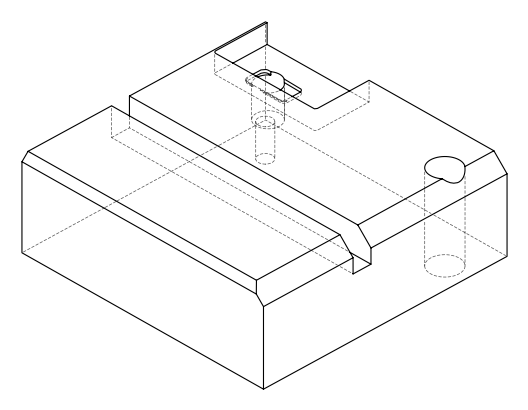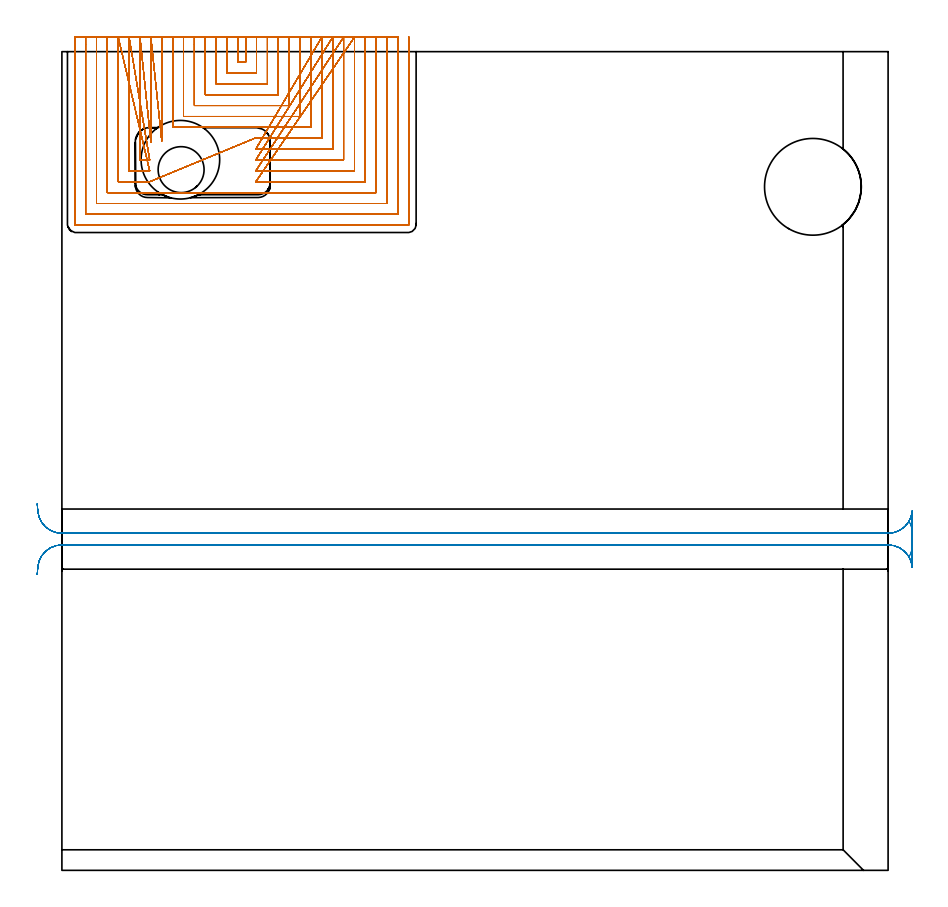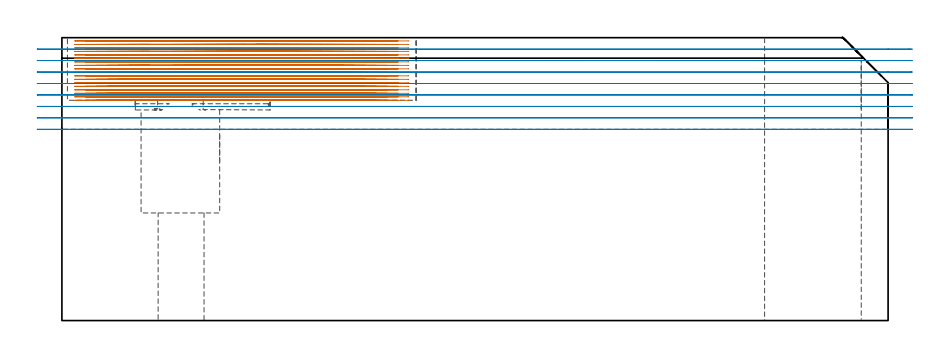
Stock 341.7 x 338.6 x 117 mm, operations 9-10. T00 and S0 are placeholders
(PLAN: 10 operations, 6 tool changes, 206 min)
(1 INDEXABLE_INSERT_DRILL_THROUGH_HOLE_FROM_SOLID | STEP1HOLE | NXT0302_035 | 0.49 min | 146975 mm3)
(2 INDEXABLE_INSERT_DRILL_THROUGH_HOLE_FROM_SOLID_1 | STEP1HOLE_1 | NXT0302_009 | 0.21 min | 33132 mm3)
(3 INDEXABLE_INSERT_DRILL_BLIND_HOLE_FROM_SOLID | STEP1POCKET | NXT0302_009 | 0.2 min | 5598 mm3)
(4 DRILL_TO_ENLARGE_BLIND_HOLE | STEP1POCKET | UGT0301_382 | 0.2 min | 33978 mm3)
(5 AREA_MILL | FG_CHAMFER_SURFACE | UGT0205_001 | 7.17 min | 22895 mm3)
(6 AREA_MILL_1 | FG_CHAMFER_SURFACE_1 | UGT0205_001 | 10.68 min | 33574 mm3)
(7 AREA_MILL_2 | FG_CHAMFER_SURFACE_2 | UGT0205_001 | 10.62 min | 11773 mm3)
(8 MILL_RECTANGULAR_POCKET | POCKET_RECTANGULAR_STRAIGHT | UGT0201_101 | Follow Part, ap 2.5, ae 75% | 5.74 min | 24646 mm3)
(9 MILL_SLOT | SLOT_PARTIAL_RECTANGULAR | NXT0201_008 | Follow Part, ap 1.5, ae 75% | 158.27 min | 236208 mm3)
(10 MILL_RECTANGULAR_SLOT | SLOT_RECTANGULAR | UGT0201_094 | Follow Part, ap 5, ae 75% | 12.4 min | 318521 mm3)
(TOOL NXT0302_035 | Index. Insert Drill 40mm [880-D4000L40-05] | D40 PA176 FL200 Z2)
(TOOL NXT0302_009 | Index. Insert Drill 19mm [880-D1900L25-05] | D19 PA176 FL95 Z2)
(TOOL UGT0301_382 | Twist Drill Flat Bottom 32.5 mm | D32.5 PA180 FL175 Z2)
(TOOL UGT0205_001 | Chamfer Mill 20 x 3 x 45 deg. | D20 FL50 Z2)
(TOOL UGT0201_101 | End Mill 10 mm | D10 FL12 Z2)
(TOOL NXT0201_008 | ENDMILL 6mm [2P460-0600-NA 1630] | D6 FL26 Z6)
(TOOL UGT0201_094 | End mill 20 mm | D20 FL38 Z4)
(OP 9 MILL_SLOT)
G17 G21 G94 G90
T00 M6
G54
G17 G0 G90 X72.8 Y344.6 S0 M3
G43 Z127.098 H1
Z115.654
G94 G1 Y341.6 F250.
Y334.3 F500.
X76.
Y341.6
Y344.6 F250.
X68.3
Y341.6
Y329.8 F500.
X80.5
Y341.6
Y344.6 F250.
X63.8
Y341.6
Y325.3 F500.
X85.
Y341.6
Y344.6 F250.
X59.3
Y341.6
Y320.8 F500.
X89.5
Y341.6
Y344.6 F250.
X54.8
Y341.6
Y316.3 F500.
X94.
Y341.6
Y344.6 F250.
X50.3
Y341.6
Y311.8 F500.
X98.5
Y341.6
Y344.6 F250.
X45.8
Y341.6
Y307.3 F500.
X103.
Y341.6
Y344.6 F250.
X41.3
Y341.6
Y304.686 F500.
Y301.686 F250.
X36.8 Y344.6 F500.
Y341.6 F250.
Y304.2 F500.
Y301.2 F250.
X32.3 Y344.6 F500.
Y341.6 F250.
Y293.8 F500.
X33.3
X36.3 F250.
X27.8 Y344.6 F500.
Y341.6 F250.
Y289.3 F500.
X33.3
X36.3 F250.
X23.3 Y344.6 F500.
Y341.6 F250.
Y284.8 F500.
X33.3
X36.3 F250.
X79.832 Y302.8 F500.
X82.832 F250.
X107.5 F500.
Y341.6
Y344.6 F250.
X80.2 Y298.3 F500.
X83.2 F250.
X112. F500.
Y341.6
Y344.6 F250.
X80.2 Y293.8 F500.
X83.2 F250.
X116.5 F500.
Y341.6
Y344.6 F250.
X80.2 Y289.3 F500.
X83.2 F250.
X121. F500.
Y341.6
Y344.6 F250.
X80.2 Y284.8 F500.
X83.2 F250.
X125.5 F500.
Y341.6
Y344.6 F250.
X18.8
Y341.6
Y280.3 F500.
X130.
Y341.6
Y344.6 F250.
X14.3
Y341.6
Y275.8 F500.
X134.5
Y341.6
Y344.6 F250.
X9.8
Y341.6
Y271.3 F500.
X139.
Y341.6
Y344.6 F250.
X5.3
Y341.6
Y267.1 F500.
G3 X5.6 Y266.8 R0.3
G1 X143.2
G3 X143.5 Y267.1 R0.3
G1 Y341.6
Y344.6 F250.
G0 X72.8 Z114.209
G1 Y341.6
Y334.3 F500.
X76.
Y341.6
Y344.6 F250.
X68.3
Y341.6
Y329.8 F500.
X80.5
Y341.6
Y344.6 F250.
X63.8
Y341.6
Y325.3 F500.
X85.
Y341.6
Y344.6 F250.
X59.3
Y341.6
Y320.8 F500.
X89.5
Y341.6
Y344.6 F250.
X54.8
Y341.6
Y316.3 F500.
X94.
Y341.6
Y344.6 F250.
X50.3
Y341.6
Y311.8 F500.
X98.5
Y341.6
Y344.6 F250.
X45.8
Y341.6
Y307.3 F500.
X103.
Y341.6
Y344.6 F250.
X41.3
Y341.6
Y304.686 F500.
Y301.686 F250.
X36.8 Y344.6 F500.
Y341.6 F250.
Y304.2 F500.
Y301.2 F250.
X32.3 Y344.6 F500.
Y341.6 F250.
Y293.8 F500.
X33.3
X36.3 F250.
X27.8 Y344.6 F500.
Y341.6 F250.
Y289.3 F500.
X33.3
X36.3 F250.
X23.3 Y344.6 F500.
Y341.6 F250.
Y284.8 F500.
X33.3
X36.3 F250.
X79.832 Y302.8 F500.
X82.832 F250.
X107.5 F500.
Y341.6
Y344.6 F250.
X80.2 Y298.3 F500.
X83.2 F250.
X112. F500.
Y341.6
Y344.6 F250.
X80.2 Y293.8 F500.
X83.2 F250.
X116.5 F500.
Y341.6
Y344.6 F250.
X80.2 Y289.3 F500.
X83.2 F250.
X121. F500.
Y341.6
Y344.6 F250.
X80.2 Y284.8 F500.
X83.2 F250.
X125.5 F500.
Y341.6
Y344.6 F250.
X18.8
Y341.6
Y280.3 F500.
X130.
Y341.6
Y344.6 F250.
X14.3
Y341.6
Y275.8 F500.
X134.5
Y341.6
Y344.6 F250.
X9.8
Y341.6
Y271.3 F500.
X139.
Y341.6
Y344.6 F250.
X5.3
Y341.6
Y267.1 F500.
G3 X5.6 Y266.8 R0.3
G1 X143.2
G3 X143.5 Y267.1 R0.3
G1 Y341.6
Y344.6 F250.
G0 X72.8 Z112.765
G1 Y341.6
Y334.3 F500.
X76.
Y341.6
Y344.6 F250.
X68.3
Y341.6
Y329.8 F500.
X80.5
Y341.6
Y344.6 F250.
X63.8
Y341.6
Y325.3 F500.
X85.
Y341.6
Y344.6 F250.
X59.3
Y341.6
Y320.8 F500.
X89.5
Y341.6
Y344.6 F250.
X54.8
Y341.6
Y316.3 F500.
X94.
Y341.6
Y344.6 F250.
X50.3
Y341.6
Y311.8 F500.
X98.5
Y341.6
Y344.6 F250.
X45.8
Y341.6
Y307.3 F500.
X103.
Y341.6
Y344.6 F250.
X41.3
Y341.6
Y304.686 F500.
Y301.686 F250.
X36.8 Y344.6 F500.
Y341.6 F250.
Y304.2 F500.
Y301.2 F250.
X32.3 Y344.6 F500.
Y341.6 F250.
Y293.8 F500.
X33.3
X36.3 F250.
X27.8 Y344.6 F500.
Y341.6 F250.
Y289.3 F500.
X33.3
X36.3 F250.
X23.3 Y344.6 F500.
Y341.6 F250.
Y284.8 F500.
X33.3
X36.3 F250.
X79.832 Y302.8 F500.
X82.832 F250.
X107.5 F500.
Y341.6
Y344.6 F250.
X80.2 Y298.3 F500.
X83.2 F250.
X112. F500.
Y341.6
Y344.6 F250.
X80.2 Y293.8 F500.
X83.2 F250.
X116.5 F500.
Y341.6
Y344.6 F250.
X80.2 Y289.3 F500.
X83.2 F250.
X121. F500.
Y341.6
Y344.6 F250.
X80.2 Y284.8 F500.
X83.2 F250.
X125.5 F500.
Y341.6
Y344.6 F250.
X18.8
Y341.6
Y280.3 F500.
X130.
Y341.6
Y344.6 F250.
X14.3
Y341.6
Y275.8 F500.
X134.5
Y341.6
Y344.6 F250.
X9.8
Y341.6
Y271.3 F500.
X139.
Y341.6
Y344.6 F250.
X5.3
Y341.6
Y267.1 F500.
G3 X5.6 Y266.8 R0.3
G1 X143.2
G3 X143.5 Y267.1 R0.3
G1 Y341.6
Y344.6 F250.
G0 X72.8 Z111.321
G1 Y341.6
Y334.3 F500.
X76.
Y341.6
Y344.6 F250.
X68.3
Y341.6
Y329.8 F500.
X80.5
Y341.6
Y344.6 F250.
X63.8
Y341.6
Y325.3 F500.
X85.
Y341.6
Y344.6 F250.
X59.3
Y341.6
Y320.8 F500.
X89.5
Y341.6
Y344.6 F250.
X54.8
Y341.6
Y316.3 F500.
X94.
Y341.6
Y344.6 F250.
X50.3
Y341.6
Y311.8 F500.
X98.5
Y341.6
Y344.6 F250.
X45.8
Y341.6
Y307.3 F500.
X103.
Y341.6
Y344.6 F250.
X41.3
Y341.6
Y304.686 F500.
Y301.686 F250.
X36.8 Y344.6 F500.
Y341.6 F250.
Y304.2 F500.
Y301.2 F250.
X32.3 Y344.6 F500.
Y341.6 F250.
Y293.8 F500.
X33.3
X36.3 F250.
X27.8 Y344.6 F500.
Y341.6 F250.
Y289.3 F500.
X33.3
X36.3 F250.
X23.3 Y344.6 F500.
Y341.6 F250.
Y284.8 F500.
X33.3
X36.3 F250.
X79.832 Y302.8 F500.
X82.832 F250.
X107.5 F500.
Y341.6
Y344.6 F250.
X80.2 Y298.3 F500.
X83.2 F250.
X112. F500.
Y341.6
Y344.6 F250.
X80.2 Y293.8 F500.
X83.2 F250.
X116.5 F500.
Y341.6
Y344.6 F250.
X80.2 Y289.3 F500.
X83.2 F250.
X121. F500.
Y341.6
Y344.6 F250.
X80.2 Y284.8 F500.
X83.2 F250.
X125.5 F500.
Y341.6
Y344.6 F250.
X18.8
Y341.6
Y280.3 F500.
X130.
Y341.6
Y344.6 F250.
X14.3
Y341.6
Y275.8 F500.
X134.5
Y341.6
Y344.6 F250.
X9.8
Y341.6
Y271.3 F500.
X139.
Y341.6
Y344.6 F250.
X5.3
Y341.6
Y267.1 F500.
G3 X5.6 Y266.8 R0.3
G1 X143.2
G3 X143.5 Y267.1 R0.3
G1 Y341.6
Y344.6 F250.
G0 X72.8 Z109.876
G1 Y341.6
Y334.3 F500.
X76.
Y341.6
Y344.6 F250.
X68.3
Y341.6
Y329.8 F500.
X80.5
Y341.6
Y344.6 F250.
X63.8
Y341.6
Y325.3 F500.
X85.
Y341.6
Y344.6 F250.
X59.3
Y341.6
Y320.8 F500.
X89.5
Y341.6
Y344.6 F250.
X54.8
Y341.6
Y316.3 F500.
X94.
Y341.6
Y344.6 F250.
X50.3
Y341.6
Y311.8 F500.
X98.5
Y341.6
Y344.6 F250.
X45.8
Y341.6
Y307.3 F500.
X103.
Y341.6
Y344.6 F250.
X41.3
Y341.6
Y304.686 F500.
Y301.686 F250.
X36.8 Y344.6 F500.
Y341.6 F250.
Y304.2 F500.
Y301.2 F250.
X32.3 Y344.6 F500.
Y341.6 F250.
Y293.8 F500.
X33.3
X36.3 F250.
X27.8 Y344.6 F500.
Y341.6 F250.
Y289.3 F500.
X33.3
X36.3 F250.
X23.3 Y344.6 F500.
Y341.6 F250.
Y284.8 F500.
X33.3
X36.3 F250.
X79.832 Y302.8 F500.
X82.832 F250.
X107.5 F500.
Y341.6
Y344.6 F250.
X80.2 Y298.3 F500.
X83.2 F250.
X112. F500.
Y341.6
Y344.6 F250.
X80.2 Y293.8 F500.
X83.2 F250.
X116.5 F500.
Y341.6
Y344.6 F250.
X80.2 Y289.3 F500.
X83.2 F250.
X121. F500.
Y341.6
Y344.6 F250.
X80.2 Y284.8 F500.
X83.2 F250.
X125.5 F500.
Y341.6
Y344.6 F250.
X18.8
Y341.6
Y280.3 F500.
X130.
Y341.6
Y344.6 F250.
X14.3
Y341.6
Y275.8 F500.
X134.5
Y341.6
Y344.6 F250.
X9.8
Y341.6
Y271.3 F500.
X139.
Y341.6
Y344.6 F250.
X5.3
Y341.6
Y267.1 F500.
G3 X5.6 Y266.8 R0.3
G1 X143.2
G3 X143.5 Y267.1 R0.3
G1 Y341.6
Y344.6 F250.
G0 X72.8 Z108.432
G1 Y341.6
Y334.3 F500.
X76.
Y341.6
Y344.6 F250.
X68.3
Y341.6
Y329.8 F500.
X80.5
Y341.6
Y344.6 F250.
X63.8
Y341.6
Y325.3 F500.
X85.
Y341.6
Y344.6 F250.
X59.3
Y341.6
Y320.8 F500.
X89.5
Y341.6
Y344.6 F250.
X54.8
Y341.6
Y316.3 F500.
X94.
Y341.6
Y344.6 F250.
X50.3
Y341.6
Y311.8 F500.
X98.5
Y341.6
Y344.6 F250.
X45.8
Y341.6
Y307.3 F500.
X103.
Y341.6
Y344.6 F250.
X41.3
Y341.6
Y304.686 F500.
Y301.686 F250.
X36.8 Y344.6 F500.
Y341.6 F250.
Y304.2 F500.
Y301.2 F250.
X32.3 Y344.6 F500.
Y341.6 F250.
Y293.8 F500.
X33.3
X36.3 F250.
X27.8 Y344.6 F500.
Y341.6 F250.
Y289.3 F500.
X33.3
X36.3 F250.
X23.3 Y344.6 F500.
Y341.6 F250.
Y284.8 F500.
X33.3
X36.3 F250.
X79.832 Y302.8 F500.
X82.832 F250.
X107.5 F500.
Y341.6
Y344.6 F250.
X80.2 Y298.3 F500.
X83.2 F250.
X112. F500.
Y341.6
Y344.6 F250.
X80.2 Y293.8 F500.
X83.2 F250.
X116.5 F500.
Y341.6
Y344.6 F250.
X80.2 Y289.3 F500.
X83.2 F250.
X121. F500.
Y341.6
Y344.6 F250.
X80.2 Y284.8 F500.
X83.2 F250.
X125.5 F500.
Y341.6
Y344.6 F250.
X18.8
Y341.6
Y280.3 F500.
X130.
Y341.6
Y344.6 F250.
X14.3
Y341.6
Y275.8 F500.
X134.5
Y341.6
Y344.6 F250.
X9.8
Y341.6
Y271.3 F500.
X139.
Y341.6
Y344.6 F250.
X5.3
Y341.6
Y267.1 F500.
G3 X5.6 Y266.8 R0.3
G1 X143.2
G3 X143.5 Y267.1 R0.3
G1 Y341.6
Y344.6 F250.
G0 X72.8 Z106.988
G1 Y341.6
Y334.3 F500.
X76.
Y341.6
Y344.6 F250.
X68.3
Y341.6
Y329.8 F500.
X80.5
Y341.6
Y344.6 F250.
X63.8
Y341.6
Y325.3 F500.
X85.
Y341.6
Y344.6 F250.
X59.3
Y341.6
Y320.8 F500.
X89.5
Y341.6
Y344.6 F250.
X54.8
Y341.6
Y316.3 F500.
X94.
Y341.6
Y344.6 F250.
X50.3
Y341.6
Y311.8 F500.
X98.5
Y341.6
Y344.6 F250.
X45.8
Y341.6
Y307.3 F500.
X103.
Y341.6
Y344.6 F250.
X41.3
Y341.6
Y304.686 F500.
Y301.686 F250.
X36.8 Y344.6 F500.
Y341.6 F250.
Y304.2 F500.
Y301.2 F250.
X32.3 Y344.6 F500.
Y341.6 F250.
Y293.8 F500.
X33.3
X36.3 F250.
X27.8 Y344.6 F500.
Y341.6 F250.
Y289.3 F500.
X33.3
X36.3 F250.
X23.3 Y344.6 F500.
Y341.6 F250.
Y284.8 F500.
X33.3
X36.3 F250.
X79.832 Y302.8 F500.
X82.832 F250.
X107.5 F500.
Y341.6
Y344.6 F250.
X80.2 Y298.3 F500.
X83.2 F250.
X112. F500.
Y341.6
Y344.6 F250.
X80.2 Y293.8 F500.
X83.2 F250.
X116.5 F500.
Y341.6
Y344.6 F250.
X80.2 Y289.3 F500.
X83.2 F250.
X121. F500.
Y341.6
Y344.6 F250.
X80.2 Y284.8 F500.
X83.2 F250.
X125.5 F500.
Y341.6
Y344.6 F250.
X18.8
Y341.6
Y280.3 F500.
X130.
Y341.6
Y344.6 F250.
X14.3
Y341.6
Y275.8 F500.
X134.5
Y341.6
Y344.6 F250.
X9.8
Y341.6
Y271.3 F500.
X139.
Y341.6
Y344.6 F250.
X5.3
Y341.6
Y267.1 F500.
G3 X5.6 Y266.8 R0.3
G1 X143.2
G3 X143.5 Y267.1 R0.3
G1 Y341.6
Y344.6 F250.
G0 X72.8 Z105.543
G1 Y341.6
Y334.3 F500.
X76.
Y341.6
Y344.6 F250.
X68.3
Y341.6
Y329.8 F500.
X80.5
Y341.6
Y344.6 F250.
X63.8
Y341.6
Y325.3 F500.
X85.
Y341.6
Y344.6 F250.
X59.3
Y341.6
Y320.8 F500.
X89.5
Y341.6
Y344.6 F250.
X54.8
Y341.6
Y316.3 F500.
X94.
Y341.6
Y344.6 F250.
X50.3
Y341.6
Y311.8 F500.
X98.5
Y341.6
Y344.6 F250.
X45.8
Y341.6
Y307.3 F500.
X103.
Y341.6
Y344.6 F250.
X41.3
Y341.6
Y304.686 F500.
Y301.686 F250.
X36.8 Y344.6 F500.
Y341.6 F250.
Y304.2 F500.
Y301.2 F250.
X32.3 Y344.6 F500.
Y341.6 F250.
Y293.8 F500.
X33.3
X36.3 F250.
X27.8 Y344.6 F500.
Y341.6 F250.
Y289.3 F500.
X33.3
X36.3 F250.
X23.3 Y344.6 F500.
Y341.6 F250.
Y284.8 F500.
X33.3
X36.3 F250.
X79.832 Y302.8 F500.
X82.832 F250.
X107.5 F500.
Y341.6
Y344.6 F250.
X80.2 Y298.3 F500.
X83.2 F250.
X112. F500.
Y341.6
Y344.6 F250.
X80.2 Y293.8 F500.
X83.2 F250.
X116.5 F500.
Y341.6
Y344.6 F250.
X80.2 Y289.3 F500.
X83.2 F250.
X121. F500.
Y341.6
Y344.6 F250.
X80.2 Y284.8 F500.
X83.2 F250.
X125.5 F500.
Y341.6
Y344.6 F250.
X18.8
Y341.6
Y280.3 F500.
X130.
Y341.6
Y344.6 F250.
X14.3
Y341.6
Y275.8 F500.
X134.5
Y341.6
Y344.6 F250.
X9.8
Y341.6
Y271.3 F500.
X139.
Y341.6
Y344.6 F250.
X5.3
Y341.6
Y267.1 F500.
G3 X5.6 Y266.8 R0.3
G1 X143.2
G3 X143.5 Y267.1 R0.3
G1 Y341.6
Y344.6 F250.
G0 X72.8 Z104.099
G1 Y341.6
Y334.3 F500.
X76.
Y341.6
Y344.6 F250.
X68.3
Y341.6
Y329.8 F500.
X80.5
Y341.6
Y344.6 F250.
X63.8
Y341.6
Y325.3 F500.
X85.
Y341.6
Y344.6 F250.
X59.3
Y341.6
Y320.8 F500.
X89.5
Y341.6
Y344.6 F250.
X54.8
Y341.6
Y316.3 F500.
X94.
Y341.6
Y344.6 F250.
X50.3
Y341.6
Y311.8 F500.
X98.5
Y341.6
Y344.6 F250.
X45.8
Y341.6
Y307.3 F500.
X103.
Y341.6
Y344.6 F250.
X41.3
Y341.6
Y304.686 F500.
Y301.686 F250.
X36.8 Y344.6 F500.
Y341.6 F250.
Y304.2 F500.
Y301.2 F250.
X32.3 Y344.6 F500.
Y341.6 F250.
Y293.8 F500.
X33.3
X36.3 F250.
X27.8 Y344.6 F500.
Y341.6 F250.
Y289.3 F500.
X33.3
X36.3 F250.
X23.3 Y344.6 F500.
Y341.6 F250.
Y284.8 F500.
X33.3
X36.3 F250.
X79.832 Y302.8 F500.
X82.832 F250.
X107.5 F500.
Y341.6
Y344.6 F250.
X80.2 Y298.3 F500.
X83.2 F250.
X112. F500.
Y341.6
Y344.6 F250.
X80.2 Y293.8 F500.
X83.2 F250.
X116.5 F500.
Y341.6
Y344.6 F250.
X80.2 Y289.3 F500.
X83.2 F250.
X121. F500.
Y341.6
Y344.6 F250.
X80.2 Y284.8 F500.
X83.2 F250.
X125.5 F500.
Y341.6
Y344.6 F250.
X18.8
Y341.6
Y280.3 F500.
X130.
Y341.6
Y344.6 F250.
X14.3
Y341.6
Y275.8 F500.
X134.5
Y341.6
Y344.6 F250.
X9.8
Y341.6
Y271.3 F500.
X139.
Y341.6
Y344.6 F250.
X5.3
Y341.6
Y267.1 F500.
G3 X5.6 Y266.8 R0.3
G1 X143.2
G3 X143.5 Y267.1 R0.3
G1 Y341.6
Y344.6 F250.
G0 X72.8 Z102.655
G1 Y341.6
Y334.3 F500.
X76.
Y341.6
Y344.6 F250.
X68.3
Y341.6
Y329.8 F500.
X80.5
Y341.6
Y344.6 F250.
X63.8
Y341.6
Y325.3 F500.
X85.
Y341.6
Y344.6 F250.
X59.3
Y341.6
Y320.8 F500.
X89.5
Y341.6
Y344.6 F250.
X54.8
Y341.6
Y316.3 F500.
X94.
Y341.6
Y344.6 F250.
X50.3
Y341.6
Y311.8 F500.
X98.5
Y341.6
Y344.6 F250.
X45.8
Y341.6
Y307.3 F500.
X103.
Y341.6
Y344.6 F250.
X41.3
Y341.6
Y304.686 F500.
Y301.686 F250.
X36.8 Y344.6 F500.
Y341.6 F250.
Y304.2 F500.
Y301.2 F250.
X32.3 Y344.6 F500.
Y341.6 F250.
Y293.8 F500.
X33.3
X36.3 F250.
X27.8 Y344.6 F500.
Y341.6 F250.
Y289.3 F500.
X33.3
X36.3 F250.
X23.3 Y344.6 F500.
Y341.6 F250.
Y284.8 F500.
X33.3
X36.3 F250.
X79.832 Y302.8 F500.
X82.832 F250.
X107.5 F500.
Y341.6
Y344.6 F250.
X80.2 Y298.3 F500.
X83.2 F250.
X112. F500.
Y341.6
Y344.6 F250.
X80.2 Y293.8 F500.
X83.2 F250.
X116.5 F500.
Y341.6
Y344.6 F250.
X80.2 Y289.3 F500.
X83.2 F250.
X121. F500.
Y341.6
Y344.6 F250.
X80.2 Y284.8 F500.
X83.2 F250.
X125.5 F500.
Y341.6
Y344.6 F250.
X18.8
Y341.6
Y280.3 F500.
X130.
Y341.6
Y344.6 F250.
X14.3
Y341.6
Y275.8 F500.
X134.5
Y341.6
Y344.6 F250.
X9.8
Y341.6
Y271.3 F500.
X139.
Y341.6
Y344.6 F250.
X5.3
Y341.6
Y267.1 F500.
G3 X5.6 Y266.8 R0.3
G1 X143.2
G3 X143.5 Y267.1 R0.3
G1 Y341.6
Y344.6 F250.
G0 X72.8 Z101.21
G1 Y341.6
Y334.3 F500.
X76.
Y341.6
Y344.6 F250.
X68.3
Y341.6
Y329.8 F500.
X80.5
Y341.6
Y344.6 F250.
X63.8
Y341.6
Y325.3 F500.
X85.
Y341.6
Y344.6 F250.
X59.3
Y341.6
Y320.8 F500.
X89.5
Y341.6
Y344.6 F250.
X54.8
Y341.6
Y316.3 F500.
X94.
Y341.6
Y344.6 F250.
X50.3
Y341.6
Y311.8 F500.
X98.5
Y341.6
Y344.6 F250.
X45.8
Y341.6
Y307.3 F500.
X103.
Y341.6
Y344.6 F250.
X41.3
Y341.6
Y304.686 F500.
Y301.686 F250.
X36.8 Y344.6 F500.
Y341.6 F250.
Y304.2 F500.
Y301.2 F250.
X32.3 Y344.6 F500.
Y341.6 F250.
Y293.8 F500.
X33.3
X36.3 F250.
X27.8 Y344.6 F500.
Y341.6 F250.
Y289.3 F500.
X33.3
X36.3 F250.
X23.3 Y344.6 F500.
Y341.6 F250.
Y284.8 F500.
X33.3
X36.3 F250.
X79.832 Y302.8 F500.
X82.832 F250.
X107.5 F500.
Y341.6
Y344.6 F250.
X80.2 Y298.3 F500.
X83.2 F250.
X112. F500.
Y341.6
Y344.6 F250.
X80.2 Y293.8 F500.
X83.2 F250.
X116.5 F500.
Y341.6
Y344.6 F250.
X80.2 Y289.3 F500.
X83.2 F250.
X121. F500.
Y341.6
Y344.6 F250.
X80.2 Y284.8 F500.
X83.2 F250.
X125.5 F500.
Y341.6
Y344.6 F250.
X18.8
Y341.6
Y280.3 F500.
X130.
Y341.6
Y344.6 F250.
X14.3
Y341.6
Y275.8 F500.
X134.5
Y341.6
Y344.6 F250.
X9.8
Y341.6
Y271.3 F500.
X139.
Y341.6
Y344.6 F250.
X5.3
Y341.6
Y267.1 F500.
G3 X5.6 Y266.8 R0.3
G1 X143.2
G3 X143.5 Y267.1 R0.3
G1 Y341.6
Y344.6 F250.
G0 X72.8 Z99.766
G1 Y341.6
Y334.3 F500.
X76.
Y341.6
Y344.6 F250.
X68.3
Y341.6
Y329.8 F500.
X80.5
Y341.6
Y344.6 F250.
X63.8
Y341.6
Y325.3 F500.
X85.
Y341.6
Y344.6 F250.
X59.3
Y341.6
Y320.8 F500.
X89.5
Y341.6
Y344.6 F250.
X54.8
Y341.6
Y316.3 F500.
X94.
Y341.6
Y344.6 F250.
X50.3
Y341.6
Y311.8 F500.
X98.5
Y341.6
Y344.6 F250.
X45.8
Y341.6
Y307.3 F500.
X103.
Y341.6
Y344.6 F250.
X41.3
Y341.6
Y304.686 F500.
Y301.686 F250.
X36.8 Y344.6 F500.
Y341.6 F250.
Y304.2 F500.
Y301.2 F250.
X32.3 Y344.6 F500.
Y341.6 F250.
Y293.8 F500.
X33.3
X36.3 F250.
X27.8 Y344.6 F500.
Y341.6 F250.
Y289.3 F500.
X33.3
X36.3 F250.
X23.3 Y344.6 F500.
Y341.6 F250.
Y284.8 F500.
X33.3
X36.3 F250.
X79.832 Y302.8 F500.
X82.832 F250.
X107.5 F500.
Y341.6
Y344.6 F250.
X80.2 Y298.3 F500.
X83.2 F250.
X112. F500.
Y341.6
Y344.6 F250.
X80.2 Y293.8 F500.
X83.2 F250.
X116.5 F500.
Y341.6
Y344.6 F250.
X80.2 Y289.3 F500.
X83.2 F250.
X121. F500.
Y341.6
Y344.6 F250.
X80.2 Y284.8 F500.
X83.2 F250.
X125.5 F500.
Y341.6
Y344.6 F250.
X18.8
Y341.6
Y280.3 F500.
X130.
Y341.6
Y344.6 F250.
X14.3
Y341.6
Y275.8 F500.
X134.5
Y341.6
Y344.6 F250.
X9.8
Y341.6
Y271.3 F500.
X139.
Y341.6
Y344.6 F250.
X5.3
Y341.6
Y267.1 F500.
G3 X5.6 Y266.8 R0.3
G1 X143.2
G3 X143.5 Y267.1 R0.3
G1 Y341.6
Y344.6 F250.
G0 X72.8 Z98.322
G1 Y341.6
Y334.3 F500.
X76.
Y341.6
Y344.6 F250.
X68.3
Y341.6
Y329.8 F500.
X80.5
Y341.6
Y344.6 F250.
X63.8
Y341.6
Y325.3 F500.
X85.
Y341.6
Y344.6 F250.
X59.3
Y341.6
Y320.8 F500.
X89.5
Y341.6
Y344.6 F250.
X54.8
Y341.6
Y316.3 F500.
X94.
Y341.6
Y344.6 F250.
X50.3
Y341.6
Y311.8 F500.
X98.5
Y341.6
Y344.6 F250.
X45.8
Y341.6
Y307.3 F500.
X103.
Y341.6
Y344.6 F250.
X41.3
Y341.6
Y304.686 F500.
Y301.686 F250.
X36.8 Y344.6 F500.
Y341.6 F250.
Y304.2 F500.
Y301.2 F250.
X32.3 Y344.6 F500.
Y341.6 F250.
Y293.8 F500.
X33.3
X36.3 F250.
X27.8 Y344.6 F500.
Y341.6 F250.
Y289.3 F500.
X33.3
X36.3 F250.
X23.3 Y344.6 F500.
Y341.6 F250.
Y284.8 F500.
X33.3
X36.3 F250.
X79.832 Y302.8 F500.
X82.832 F250.
X107.5 F500.
Y341.6
Y344.6 F250.
X80.2 Y298.3 F500.
X83.2 F250.
X112. F500.
Y341.6
Y344.6 F250.
X80.2 Y293.8 F500.
X83.2 F250.
X116.5 F500.
Y341.6
Y344.6 F250.
X80.2 Y289.3 F500.
X83.2 F250.
X121. F500.
Y341.6
Y344.6 F250.
X80.2 Y284.8 F500.
X83.2 F250.
X125.5 F500.
Y341.6
Y344.6 F250.
X18.8
Y341.6
Y280.3 F500.
X130.
Y341.6
Y344.6 F250.
X14.3
Y341.6
Y275.8 F500.
X134.5
Y341.6
Y344.6 F250.
X9.8
Y341.6
Y271.3 F500.
X139.
Y341.6
Y344.6 F250.
X5.3
Y341.6
Y267.1 F500.
G3 X5.6 Y266.8 R0.3
G1 X143.2
G3 X143.5 Y267.1 R0.3
G1 Y341.6
Y344.6 F250.
G0 X72.8 Z96.877
G1 Y341.6
Y334.3 F500.
X76.
Y341.6
Y344.6 F250.
X68.3
Y341.6
Y329.8 F500.
X80.5
Y341.6
Y344.6 F250.
X63.8
Y341.6
Y325.3 F500.
X85.
Y341.6
Y344.6 F250.
X59.3
Y341.6
Y320.8 F500.
X89.5
Y341.6
Y344.6 F250.
X54.8
Y341.6
Y316.3 F500.
X94.
Y341.6
Y344.6 F250.
X50.3
Y341.6
Y311.8 F500.
X98.5
Y341.6
Y344.6 F250.
X45.8
Y341.6
Y307.3 F500.
X103.
Y341.6
Y344.6 F250.
X41.3
Y341.6
Y304.686 F500.
Y301.686 F250.
X36.8 Y344.6 F500.
Y341.6 F250.
Y304.2 F500.
Y301.2 F250.
X32.3 Y344.6 F500.
Y341.6 F250.
Y293.8 F500.
X33.3
X36.3 F250.
X27.8 Y344.6 F500.
Y341.6 F250.
Y289.3 F500.
X33.3
X36.3 F250.
X23.3 Y344.6 F500.
Y341.6 F250.
Y284.8 F500.
X33.3
X36.3 F250.
X79.832 Y302.8 F500.
X82.832 F250.
X107.5 F500.
Y341.6
Y344.6 F250.
X80.2 Y298.3 F500.
X83.2 F250.
X112. F500.
Y341.6
Y344.6 F250.
X80.2 Y293.8 F500.
X83.2 F250.
X116.5 F500.
Y341.6
Y344.6 F250.
X80.2 Y289.3 F500.
X83.2 F250.
X121. F500.
Y341.6
Y344.6 F250.
X80.2 Y284.8 F500.
X83.2 F250.
X125.5 F500.
Y341.6
Y344.6 F250.
X18.8
Y341.6
Y280.3 F500.
X130.
Y341.6
Y344.6 F250.
X14.3
Y341.6
Y275.8 F500.
X134.5
Y341.6
Y344.6 F250.
X9.8
Y341.6
Y271.3 F500.
X139.
Y341.6
Y344.6 F250.
X5.3
Y341.6
Y267.1 F500.
G3 X5.6 Y266.8 R0.3
G1 X143.2
G3 X143.5 Y267.1 R0.3
G1 Y341.6
Y344.6 F250.
G0 X72.8 Z95.433
G1 Y341.6
Y334.3 F500.
X76.
Y341.6
Y344.6 F250.
X68.3
Y341.6
Y329.8 F500.
X80.5
Y341.6
Y344.6 F250.
X63.8
Y341.6
Y325.3 F500.
X85.
Y341.6
Y344.6 F250.
X59.3
Y341.6
Y320.8 F500.
X89.5
Y341.6
Y344.6 F250.
X54.8
Y341.6
Y316.3 F500.
X94.
Y341.6
Y344.6 F250.
X50.3
Y341.6
Y311.8 F500.
X98.5
Y341.6
Y344.6 F250.
X45.8
Y341.6
Y307.3 F500.
X103.
Y341.6
Y344.6 F250.
X41.3
Y341.6
Y304.686 F500.
Y301.686 F250.
X36.8 Y344.6 F500.
Y341.6 F250.
Y304.2 F500.
Y301.2 F250.
X32.3 Y344.6 F500.
Y341.6 F250.
Y293.8 F500.
X33.3
X36.3 F250.
X27.8 Y344.6 F500.
Y341.6 F250.
Y289.3 F500.
X33.3
X36.3 F250.
X23.3 Y344.6 F500.
Y341.6 F250.
Y284.8 F500.
X33.3
X36.3 F250.
X79.832 Y302.8 F500.
X82.832 F250.
X107.5 F500.
Y341.6
Y344.6 F250.
X80.2 Y298.3 F500.
X83.2 F250.
X112. F500.
Y341.6
Y344.6 F250.
X80.2 Y293.8 F500.
X83.2 F250.
X116.5 F500.
Y341.6
Y344.6 F250.
X80.2 Y289.3 F500.
X83.2 F250.
X121. F500.
Y341.6
Y344.6 F250.
X80.2 Y284.8 F500.
X83.2 F250.
X125.5 F500.
Y341.6
Y344.6 F250.
X18.8
Y341.6
Y280.3 F500.
X130.
Y341.6
Y344.6 F250.
X14.3
Y341.6
Y275.8 F500.
X134.5
Y341.6
Y344.6 F250.
X9.8
Y341.6
Y271.3 F500.
X139.
Y341.6
Y344.6 F250.
X5.3
Y341.6
Y267.1 F500.
G3 X5.6 Y266.8 R0.3
G1 X143.2
G3 X143.5 Y267.1 R0.3
G1 Y341.6
Y344.6 F250.
G0 X72.8 Z93.989
G1 Y341.6
Y334.3 F500.
X76.
Y341.6
Y344.6 F250.
X68.3
Y341.6
Y329.8 F500.
X80.5
Y341.6
Y344.6 F250.
X63.8
Y341.6
Y325.3 F500.
X85.
Y341.6
Y344.6 F250.
X59.3
Y341.6
Y320.8 F500.
X89.5
Y341.6
Y344.6 F250.
X54.8
Y341.6
Y316.3 F500.
X94.
Y341.6
Y344.6 F250.
X50.3
Y341.6
Y311.8 F500.
X98.5
Y341.6
Y344.6 F250.
X45.8
Y341.6
Y307.3 F500.
X103.
Y341.6
Y344.6 F250.
X41.3
Y341.6
Y304.686 F500.
Y301.686 F250.
X36.8 Y344.6 F500.
Y341.6 F250.
Y304.2 F500.
Y301.2 F250.
X32.3 Y344.6 F500.
Y341.6 F250.
Y293.8 F500.
X33.3
X36.3 F250.
X27.8 Y344.6 F500.
Y341.6 F250.
Y289.3 F500.
X33.3
X36.3 F250.
X23.3 Y344.6 F500.
Y341.6 F250.
Y284.8 F500.
X33.3
X36.3 F250.
X79.832 Y302.8 F500.
X82.832 F250.
X107.5 F500.
Y341.6
Y344.6 F250.
X80.2 Y298.3 F500.
X83.2 F250.
X112. F500.
Y341.6
Y344.6 F250.
X80.2 Y293.8 F500.
X83.2 F250.
X116.5 F500.
Y341.6
Y344.6 F250.
X80.2 Y289.3 F500.
X83.2 F250.
X121. F500.
Y341.6
Y344.6 F250.
X80.2 Y284.8 F500.
X83.2 F250.
X125.5 F500.
Y341.6
Y344.6 F250.
X18.8
Y341.6
Y280.3 F500.
X130.
Y341.6
Y344.6 F250.
X14.3
Y341.6
Y275.8 F500.
X134.5
Y341.6
Y344.6 F250.
X9.8
Y341.6
Y271.3 F500.
X139.
Y341.6
Y344.6 F250.
X5.3
Y341.6
Y267.1 F500.
G3 X5.6 Y266.8 R0.3
G1 X143.2
G3 X143.5 Y267.1 R0.3
G1 Y341.6
Y344.6 F250.
G0 X72.8 Z92.544
G1 Y341.6
Y334.3 F500.
X76.
Y341.6
Y344.6 F250.
X68.3
Y341.6
Y329.8 F500.
X80.5
Y341.6
Y344.6 F250.
X63.8
Y341.6
Y325.3 F500.
X85.
Y341.6
Y344.6 F250.
X59.3
Y341.6
Y320.8 F500.
X89.5
Y341.6
Y344.6 F250.
X54.8
Y341.6
Y316.3 F500.
X94.
Y341.6
Y344.6 F250.
X50.3
Y341.6
Y311.8 F500.
X98.5
Y341.6
Y344.6 F250.
X45.8
Y341.6
Y307.3 F500.
X103.
Y341.6
Y344.6 F250.
X41.3
Y341.6
Y304.686 F500.
Y301.686 F250.
X36.8 Y344.6 F500.
Y341.6 F250.
Y304.2 F500.
Y301.2 F250.
X32.3 Y344.6 F500.
Y341.6 F250.
Y293.8 F500.
X33.3
X36.3 F250.
X27.8 Y344.6 F500.
Y341.6 F250.
Y289.3 F500.
X33.3
X36.3 F250.
X23.3 Y344.6 F500.
Y341.6 F250.
Y284.8 F500.
X33.3
X36.3 F250.
X79.832 Y302.8 F500.
X82.832 F250.
X107.5 F500.
Y341.6
Y344.6 F250.
X80.2 Y298.3 F500.
X83.2 F250.
X112. F500.
Y341.6
Y344.6 F250.
X80.2 Y293.8 F500.
X83.2 F250.
X116.5 F500.
Y341.6
Y344.6 F250.
X80.2 Y289.3 F500.
X83.2 F250.
X121. F500.
Y341.6
Y344.6 F250.
X80.2 Y284.8 F500.
X83.2 F250.
X125.5 F500.
Y341.6
Y344.6 F250.
X18.8
Y341.6
Y280.3 F500.
X130.
Y341.6
Y344.6 F250.
X14.3
Y341.6
Y275.8 F500.
X134.5
Y341.6
Y344.6 F250.
X9.8
Y341.6
Y271.3 F500.
X139.
Y341.6
Y344.6 F250.
X5.3
Y341.6
Y267.1 F500.
G3 X5.6 Y266.8 R0.3
G1 X143.2
G3 X143.5 Y267.1 R0.3
G1 Y341.6
Y344.6 F250.
G0 X72.8 Z91.1
G1 Y341.6
Y334.3 F500.
X76.
Y341.6
Y344.6 F250.
X68.3
Y341.6
Y329.8 F500.
X80.5
Y341.6
Y344.6 F250.
X63.8
Y341.6
Y325.3 F500.
X85.
Y341.6
Y344.6 F250.
X59.3
Y341.6
Y320.8 F500.
X89.5
Y341.6
Y344.6 F250.
X54.8
Y341.6
Y316.3 F500.
X94.
Y341.6
Y344.6 F250.
X50.3
Y341.6
Y311.8 F500.
X98.5
Y341.6
Y344.6 F250.
X45.8
Y341.6
Y307.3 F500.
X103.
Y341.6
Y344.6 F250.
X41.3
Y341.6
Y304.684 F500.
Y301.684 F250.
X36.8 Y344.6 F500.
Y341.6 F250.
Y304.128 F500.
Y301.128 F250.
X32.3 Y344.6 F500.
Y341.6 F250.
Y293.8 F500.
X33.376
X36.376 F250.
X27.8 Y344.6 F500.
Y341.6 F250.
Y289.3 F500.
X33.376
X36.376 F250.
X23.3 Y344.6 F500.
Y341.6 F250.
Y284.8 F500.
X33.376
X36.376 F250.
X79.729 Y302.8 F500.
X82.729 F250.
X107.5 F500.
Y341.6
Y344.6 F250.
X80.124 Y298.3 F500.
X83.124 F250.
X112. F500.
Y341.6
Y344.6 F250.
X80.124 Y293.8 F500.
X83.124 F250.
X116.5 F500.
Y341.6
Y344.6 F250.
X80.123 Y289.3 F500.
X83.123 F250.
X121. F500.
Y341.6
Y344.6 F250.
X80.123 Y284.8 F500.
X83.123 F250.
X125.5 F500.
Y341.6
Y344.6 F250.
X18.8
Y341.6
Y280.3 F500.
X130.
Y341.6
Y344.6 F250.
X14.3
Y341.6
Y275.8 F500.
X134.5
Y341.6
Y344.6 F250.
X9.8
Y341.6
Y271.3 F500.
X139.
Y341.6
Y344.6 F250.
X5.3
Y341.6
Y267.1 F500.
G3 X5.6 Y266.8 R0.3
G1 X143.2
G3 X143.5 Y267.1 R0.3
G1 Y341.6
Y344.6 F250.
G0 Z127.098
M5
M2
(OP 10 MILL_RECTANGULAR_SLOT)
G17 G21 G94 G90
T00 M6
G54
G17 G0 G90 X-10.202 Y122.383 S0 M3
G43 Z127.098 H0
Z112.262
G94 G1 X-9.97 Y125.374 F250.
G2 X0. Y134.6 R10. F500.
G1 X341.7
G2 X350.36 Y129.6 R10.
G3 X351.7 Y134.6 R10.
G1 Y139.4
G3 X350.36 Y144.4 R10.
G2 X341.7 Y139.4 R10.
G1 X0.
G2 X-9.97 Y148.626 R10.
G1 X-10.202 Y151.617 F250.
G0 Y122.383 Z107.525
G1 X-9.97 Y125.374
G2 X0. Y134.6 R10. F500.
G1 X341.7
G2 X350.367 Y129.588 R10.
G3 X351.7 Y134.6 R10.
G1 Y139.424
G3 X350.367 Y144.412 R10.
G2 X341.7 Y139.4 R10.
G1 X0.
G2 X-9.97 Y148.626 R10.
G1 X-10.202 Y151.617 F250.
G0 Y122.383 Z102.787
G1 X-9.97 Y125.374
G2 X0. Y134.6 R10. F500.
G1 X341.7
G2 X351.268 Y127.509 R10.
G1 X351.296 Y127.5
G3 X351.7 Y130.313 R10.
G1 Y143.689
G3 X351.297 Y146.501 R10.
G1 X351.268 Y146.492
G2 X341.7 Y139.4 R10.
G1 X0.
G2 X-9.97 Y148.626 R10.
G1 X-10.202 Y151.617 F250.
G0 Y122.383 Z98.05
G1 X-9.97 Y125.374
G2 X0. Y134.6 R10. F500.
G1 X341.7
G2 X351.67 Y125.374 R10.
G1 X351.7
Y148.626
X351.67
G2 X341.7 Y139.4 R10.
G1 X0.
G2 X-9.97 Y148.626 R10.
G1 X-10.202 Y151.617 F250.
G0 Y122.383 Z93.312
G1 X-9.97 Y125.374
G2 X0. Y134.6 R10. F500.
G1 X341.7
G2 X351.67 Y125.374 R10.
G1 X351.7
Y148.626
X351.67
G2 X341.7 Y139.4 R10.
G1 X0.
G2 X-9.97 Y148.626 R10.
G1 X-10.202 Y151.617 F250.
G0 Y122.383 Z88.575
G1 X-9.97 Y125.374
G2 X0. Y134.6 R10. F500.
G1 X341.7
G2 X351.67 Y125.374 R10.
G1 X351.7
Y148.626
X351.67
G2 X341.7 Y139.4 R10.
G1 X0.
G2 X-9.97 Y148.626 R10.
G1 X-10.202 Y151.617 F250.
G0 Y122.383 Z83.837
G1 X-9.97 Y125.374
G2 X0. Y134.6 R10. F500.
G1 X341.7
G2 X351.67 Y125.374 R10.
G1 X351.7
Y148.626
X351.67
G2 X341.7 Y139.4 R10.
G1 X0.
G2 X-9.97 Y148.626 R10.
G1 X-10.202 Y151.617 F250.
G0 Y122.383 Z79.1
G1 X-9.97 Y125.374
G2 X0. Y134.6 R10. F500.
G1 X341.7
G2 X351.67 Y125.374 R10.
G1 X351.7
Y148.626
X351.67
G2 X341.7 Y139.4 R10.
G1 X0.
G2 X-9.97 Y148.626 R10.
G1 X-10.202 Y151.617 F250.
G0 Z127.098
M5
M2
